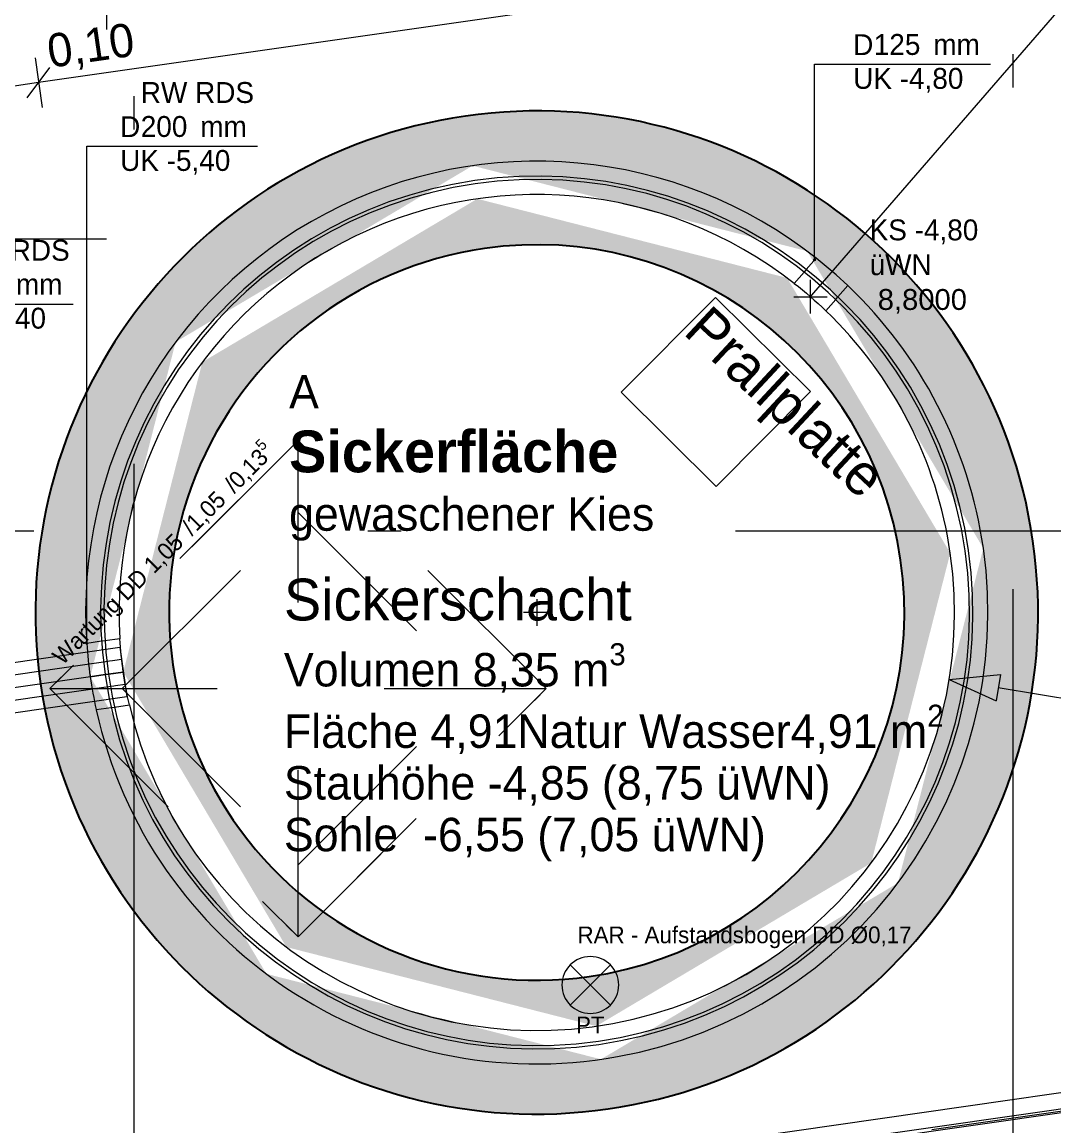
# Model space of a CAD drawing. Header units: metres. Extents: x -14 to 456, y -38 to 65.
# Drawn here: x 8.665 to 11.753, y -31.78 to -28.478 of the extents above; entities that cross this region are included whole.
import ezdxf

# ---------------------------------------------------------------- set-up
doc = ezdxf.new("R2010")
doc.units = ezdxf.units.M
doc.header["$MEASUREMENT"] = 0
for name, pattern in [('Achse', [0.004, 0.002, -0.001, 0, -0.001]), ('Kanal', [0.005, 0.003, -0.001, 0, -0.001]), ('Schnittlinie', [0.006, 0.003, -0.0015, 0, -0.0015]), ('Strichliert_1_-1', [2, 1, -1]), ('Strichlinie eng', [0.002, 0.0015, -0.0005]), ('Strichlinie weit', [0.004, 0.003, -0.001]), ('Untersicht', [0.001, 0.0005, -0.0005]), ('Wipeout_Contour', [1, 0, -1])]:
    doc.linetypes.add(name, pattern=pattern)
for name, color, linetype in [('-2._Grundriss Schickerschacht PP_3_000 Achsraster', 7, 'Continuous'), ('-2._Grundriss Schickerschacht PP_3_120 Wand Innen tragend', 7, 'Continuous'), ('-2._Grundriss Schickerschacht PP_3_220 Bodenaufbau', 7, 'Continuous'), ('-2._Grundriss Schickerschacht PP_3_260 Fundament', 7, 'Continuous'), ('-2._Grundriss Schickerschacht PP_3_270 Deckendurchbruchsymbol', 7, 'Continuous'), ('-2._Grundriss Schickerschacht PP_3_611 Entwässerung', 7, 'Continuous'), ('-2._Grundriss Schickerschacht PP_3_810 Raum', 7, 'Continuous'), ('-2._Grundriss Schickerschacht PP_3_851 Marker Schnitt', 7, 'Continuous'), ('-2._Grundriss Schickerschacht PP_3_915 Allgemein Beschriftung.x', 7, 'Continuous'), ('-2._Grundriss Schickerschacht PP_3_950 Polierplan Bemaßung', 7, 'Continuous'), ('-2._Grundriss Schickerschacht PP_3_Kataster Grundstücke_Grundstück', 7, 'Continuous'), ('-2._Grundriss Schickerschacht PP_3_Kataster Grundstücke_Grundstück_Eigentümer', 7, 'Continuous')]:
    doc.layers.add(name, color=color, linetype=linetype)
doc.styles.add('ERSTELLTER_STIL_1', font='arial.ttf')
doc.styles.add('ERSTELLTER_STIL_6', font='')
doc.styles.add('ERSTELLTER_STIL_7', font='')
doc.styles.get('ERSTELLTER_STIL_6').set_extended_font_data('Eurostile')
doc.styles.get('ERSTELLTER_STIL_7').set_extended_font_data('Eurostile', bold=True)
doc.linetypes.add('GAS', pattern='A,0,[1,415_260415_PP_VA_1_1 -2 FDM1.Shx,S=0.186508,R=0,X=0,Y=0],-26.5,0', length=26.5)
doc.linetypes.add('Grenze Bundesland', pattern='A,0,[2,415_260415_PP_VA_1_1 -2 FDM1.Shx,S=1.5873e-05,R=0,X=0,Y=0],-0.003,0', length=0.003)

msp = doc.modelspace()

# ---------------------------------------------------------------- hatches: boundary and pattern name
at = {"layer": '-2._Grundriss Schickerschacht PP_3_260 Fundament', "linetype": 'Continuous', "lineweight": 0, "true_color": 0x0f1f00}
h = msp.add_hatch(color=88, dxfattribs=at)
h.paths.add_polyline_path([(9.992, -28.7594, 1), (10.4189, -31.7289, 1)])
h.paths.add_polyline_path([(10.362, -31.333, -1), (10.0489, -29.1554, -1)], flags=0)

# ---------------------------------------------------------------- linework, layer by layer
at = {"layer": '-2._Grundriss Schickerschacht PP_3_220 Bodenaufbau', "color": 5, "linetype": 'Strichliert_1_-1', "lineweight": 13, "ltscale": 1000, "flags": 128}
msp.add_lwpolyline([(10.0276, -29.0069, 1), (10.3834, -31.4814, 1)], format="xyb", close=True, dxfattribs=at)
at = {"layer": '-2._Grundriss Schickerschacht PP_3_220 Bodenaufbau', "color": 8, "linetype": 'Continuous', "lineweight": 0, "ltscale": 1000, "flags": 128}
msp.add_lwpolyline([(10.4585, -29.5856), (10.7423, -29.8675), (11.0242, -29.5836), (10.7403, -29.3018)], close=True, dxfattribs=at)
at = {"layer": '-2._Grundriss Schickerschacht PP_3_260 Fundament', "color": 7, "linetype": 'GAS', "lineweight": 25, "ltscale": 1000, "flags": 128}
for points in [[(9.992, -28.7594, 1), (10.4189, -31.7289, 1)], [(10.362, -31.333, 1), (10.0489, -29.1554, 1)]]:
    msp.add_lwpolyline(points, format="xyb", close=True, dxfattribs=at)
at = {"layer": '-2._Grundriss Schickerschacht PP_3_260 Fundament', "color": 8, "linetype": 'Untersicht', "lineweight": 13, "ltscale": 1000, "flags": 128}
msp.add_lwpolyline([(11.8826, -31.7204), (6.0427, -32.56)], dxfattribs=at)
at = {"layer": '-2._Grundriss Schickerschacht PP_3_851 Marker Schnitt', "color": 7, "linetype": 'Schnittlinie', "lineweight": 13, "ltscale": 1000}
msp.add_line((11.63, -5.7741), (11.63, -35.645), dxfattribs=at)
at = {"layer": '-2._Grundriss Schickerschacht PP_3_Kataster Grundstücke_Grundstück', "color": 7, "linetype": 'Continuous', "lineweight": 13, "ltscale": 1000}
for p, q in [((11.1893, -28.3035), (8.7148, -28.6592)), ((8.7041, -28.585), (8.7254, -28.7335)), ((8.6809, -28.7045), (8.7487, -28.6139)), ((11.0367, -28.6044), (11.1522, -28.6044)), ((11.1522, -28.6044), (11.5635, -28.6044)), ((8.7148, -28.6592), (8.6158, -28.6735)), ((8.8587, -28.8498), (8.9587, -28.8498)), ((8.9587, -28.8498), (9.37, -28.8498)), ((8.4071, -29.3215), (8.8184, -29.3215)), ((11.593, -30.4293), (11.5802, -30.5083)), ((11.5866, -30.4688), (11.8787, -30.5163))]:
    msp.add_line(p, q, dxfattribs=at)

# ---------------------------------------------------------------- texts
at = {"layer": '-2._Grundriss Schickerschacht PP_3_950 Polierplan Bemaßung', "color": 7, "linetype": 'Continuous', "lineweight": 13, "insert": (8.7515, -28.6337), "char_height": 0.1, "width": 0.306373, "attachment_point": 7, "rotation": 8.1813, "style": 'ERSTELLTER_STIL_6'}
msp.add_mtext('\\A1;{\\pql;\\fEurostile|b0|i0|c0|p0;\\W1.000000;0,10}', dxfattribs=at)
at = {"layer": '-2._Grundriss Schickerschacht PP_3_Kataster Grundstücke_Grundstück', "color": 7, "linetype": 'Continuous', "lineweight": 13, "char_height": 0.0625, "attachment_point": 1, "style": 'ERSTELLTER_STIL_6'}
for s, insert in [('\\A1;{\\pql;\\pt0,1;\\fEurostile|b0|i0|c0|p0;\\W1.000000;D}', (11.1522, -28.5146)), ('\\A1;{\\pql;\\pt0,1;\\fEurostile|b0|i0|c0|p0;\\W1.000000;125\\fEurostile|b0|i0|c0|p0;\\W1.000000;\\A1{\\H.66x;\\S^  ;}\\fEurostile|b0|i0|c0|p0;\\W1.000000; mm\\fEurostile|b0|i0|c0|p0;\\W1.000000;\\A1{\\H.66x;\\S^  ;}\\fEurostile|b0|i0|c0|p0;\\W1.000000;\\fEurostile|b0|i0|c0|p0;\\W1.000000;\\fEurostile|b0|i0|c0|p0;\\W1.000000;\\fEurostile|b0|i0|c0|p0;\\W1.000000;\\fEurostile|b0|i0|c0|p0;\\W1.000000;\\fEurostile|b0|i0|c0|p0;\\W1.000000;\\fEurostile|b0|i0|c0|p0;\\W1.000000;\\A1{\\H.66x;\\S^  ;}\\fEurostile|b0|i0|c0|p0;\\W1.000000;\\fEurostile|b0|i0|c0|p0;\\W1.000000;\\A1{\\H.66x;\\S^  ;}\\fEurostile|b0|i0|c0|p0;\\W1.000000;\\fEurostile|b0|i0|c0|p0;\\W1.000000;\\fEurostile|b0|i0|c0|p0;\\W1.000000;\\fEurostile|b0|i0|c0|p0;\\W1.000000;\\fEurostile|b0|i0|c0|p0;\\W1.000000;\\fEurostile|b0|i0|c0|p0;\\W1.000000;\\fEurostile|b0|i0|c0|p0;\\W1.000000;\\A1{\\H.66x;\\S^  ;}\\fEurostile|b0|i0|c0|p0;\\W1.000000;\\fEurostile|b0|i0|c0|p0;\\W1.000000;\\A1{\\H.66x;\\S^  ;}\\fEurostile|b0|i0|c0|p0;\\W1.000000;\\fEurostile|b0|i0|c0|p0;\\W1.000000;\\fEurostile|b0|i0|c0|p0;\\W1.000000;\\fEurostile|b0|i0|c0|p0;\\W1.000000;\\fEurostile|b0|i0|c0|p0;\\W1.000000;\\fEurostile|b0|i0|c0|p0;\\W1.000000;\\fEurostile|b0|i0|c0|p0;\\W1.000000;\\A1{\\H.66x;\\S^  ;}\\fEurostile|b0|i0|c0|p0;\\W1.000000;\\fEurostile|b0|i0|c0|p0;\\W1.000000;\\A1{\\H.66x;\\S^  ;}\\fEurostile|b0|i0|c0|p0;\\W1.000000;\\fEurostile|b0|i0|c0|p0;\\W1.000000;\\fEurostile|b0|i0|c0|p0;\\W1.000000;\\fEurostile|b0|i0|c0|p0;\\W1.000000;\\fEurostile|b0|i0|c0|p0;\\W1.000000;\\fEurostile|b0|i0|c0|p0;\\W1.000000;\\fEurostile|b0|i0|c0|p0;\\W1.000000;\\A1{\\H.66x;\\S^  ;}\\fEurostile|b0|i0|c0|p0;\\W1.000000;\\fEurostile|b0|i0|c0|p0;\\W1.000000;\\A1{\\H.66x;\\S^  ;}\\fEurostile|b0|i0|c0|p0;\\W1.000000;\\fEurostile|b0|i0|c0|p0;\\W1.000000;\\fEurostile|b0|i0|c0|p0;\\W1.000000;\\fEurostile|b0|i0|c0|p0;\\W1.000000;\\fEurostile|b0|i0|c0|p0;\\W1.000000;\\fEurostile|b0|i0|c0|p0;\\W1.000000;\\fEurostile|b0|i0|c0|p0;\\W1.000000;\\A1{\\H.66x;\\S^  ;}\\fEurostile|b0|i0|c0|p0;\\W1.000000;}', (11.214, -28.514)), ('\\A1;{\\pql;\\fEurostile|b0|i0|c0|p0;\\W1.000000;UK \\fEurostile|b0|i0|c0|p0;\\W1.000000;-4,80}', (11.1522, -28.6155)), ('\\A1;{\\pql;\\pt0,1;\\fEurostile|b0|i0|c0|p0;\\W1.000000;}', (8.9587, -28.6467)), ('\\A1;{\\pql;\\pt0,1;\\fEurostile|b0|i0|c0|p0;\\W1.000000;RW RDS\\fEurostile|b0|i0|c0|p0;\\W1.000000;\\A1{\\H.66x;\\S^  ;}\\fEurostile|b0|i0|c0|p0;\\W1.000000;\\fEurostile|b0|i0|c0|p0;\\W1.000000;\\A1{\\H.66x;\\S^  ;}\\fEurostile|b0|i0|c0|p0;\\W1.000000;\\fEurostile|b0|i0|c0|p0;\\W1.000000;\\fEurostile|b0|i0|c0|p0;\\W1.000000;\\fEurostile|b0|i0|c0|p0;\\W1.000000;\\fEurostile|b0|i0|c0|p0;\\W1.000000;\\fEurostile|b0|i0|c0|p0;\\W1.000000;\\fEurostile|b0|i0|c0|p0;\\W1.000000;\\A1{\\H.66x;\\S^  ;}\\fEurostile|b0|i0|c0|p0;\\W1.000000;\\fEurostile|b0|i0|c0|p0;\\W1.000000;\\A1{\\H.66x;\\S^  ;}\\fEurostile|b0|i0|c0|p0;\\W1.000000;\\fEurostile|b0|i0|c0|p0;\\W1.000000;\\fEurostile|b0|i0|c0|p0;\\W1.000000;\\fEurostile|b0|i0|c0|p0;\\W1.000000;\\fEurostile|b0|i0|c0|p0;\\W1.000000;\\fEurostile|b0|i0|c0|p0;\\W1.000000;\\fEurostile|b0|i0|c0|p0;\\W1.000000;\\A1{\\H.66x;\\S^  ;}\\fEurostile|b0|i0|c0|p0;\\W1.000000;\\fEurostile|b0|i0|c0|p0;\\W1.000000;\\A1{\\H.66x;\\S^  ;}\\fEurostile|b0|i0|c0|p0;\\W1.000000;\\fEurostile|b0|i0|c0|p0;\\W1.000000;\\fEurostile|b0|i0|c0|p0;\\W1.000000;\\fEurostile|b0|i0|c0|p0;\\W1.000000;\\fEurostile|b0|i0|c0|p0;\\W1.000000;\\fEurostile|b0|i0|c0|p0;\\W1.000000;\\fEurostile|b0|i0|c0|p0;\\W1.000000;\\A1{\\H.66x;\\S^  ;}\\fEurostile|b0|i0|c0|p0;\\W1.000000;\\fEurostile|b0|i0|c0|p0;\\W1.000000;\\A1{\\H.66x;\\S^  ;}\\fEurostile|b0|i0|c0|p0;\\W1.000000;\\fEurostile|b0|i0|c0|p0;\\W1.000000;\\fEurostile|b0|i0|c0|p0;\\W1.000000;\\fEurostile|b0|i0|c0|p0;\\W1.000000;\\fEurostile|b0|i0|c0|p0;\\W1.000000;\\fEurostile|b0|i0|c0|p0;\\W1.000000;\\fEurostile|b0|i0|c0|p0;\\W1.000000;\\A1{\\H.66x;\\S^  ;}\\fEurostile|b0|i0|c0|p0;\\W1.000000;\\fEurostile|b0|i0|c0|p0;\\W1.000000;\\A1{\\H.66x;\\S^  ;}\\fEurostile|b0|i0|c0|p0;\\W1.000000;\\fEurostile|b0|i0|c0|p0;\\W1.000000;\\fEurostile|b0|i0|c0|p0;\\W1.000000;\\fEurostile|b0|i0|c0|p0;\\W1.000000;\\fEurostile|b0|i0|c0|p0;\\W1.000000;\\fEurostile|b0|i0|c0|p0;\\W1.000000;\\fEurostile|b0|i0|c0|p0;\\W1.000000;\\A1{\\H.66x;\\S^  ;}\\fEurostile|b0|i0|c0|p0;\\W1.000000;}', (9.0205, -28.6577)), ('\\A1;{\\pql;\\pt0,1;\\fEurostile|b0|i0|c0|p0;\\W1.000000;D}', (8.9587, -28.7599)), ('\\A1;{\\pql;\\pt0,1;\\fEurostile|b0|i0|c0|p0;\\W1.000000;200\\fEurostile|b0|i0|c0|p0;\\W1.000000;\\A1{\\H.66x;\\S^  ;}\\fEurostile|b0|i0|c0|p0;\\W1.000000; mm\\fEurostile|b0|i0|c0|p0;\\W1.000000;\\A1{\\H.66x;\\S^  ;}\\fEurostile|b0|i0|c0|p0;\\W1.000000;\\fEurostile|b0|i0|c0|p0;\\W1.000000;\\fEurostile|b0|i0|c0|p0;\\W1.000000;\\fEurostile|b0|i0|c0|p0;\\W1.000000;\\fEurostile|b0|i0|c0|p0;\\W1.000000;\\fEurostile|b0|i0|c0|p0;\\W1.000000;\\fEurostile|b0|i0|c0|p0;\\W1.000000;\\A1{\\H.66x;\\S^  ;}\\fEurostile|b0|i0|c0|p0;\\W1.000000;\\fEurostile|b0|i0|c0|p0;\\W1.000000;\\A1{\\H.66x;\\S^  ;}\\fEurostile|b0|i0|c0|p0;\\W1.000000;\\fEurostile|b0|i0|c0|p0;\\W1.000000;\\fEurostile|b0|i0|c0|p0;\\W1.000000;\\fEurostile|b0|i0|c0|p0;\\W1.000000;\\fEurostile|b0|i0|c0|p0;\\W1.000000;\\fEurostile|b0|i0|c0|p0;\\W1.000000;\\fEurostile|b0|i0|c0|p0;\\W1.000000;\\A1{\\H.66x;\\S^  ;}\\fEurostile|b0|i0|c0|p0;\\W1.000000;\\fEurostile|b0|i0|c0|p0;\\W1.000000;\\A1{\\H.66x;\\S^  ;}\\fEurostile|b0|i0|c0|p0;\\W1.000000;\\fEurostile|b0|i0|c0|p0;\\W1.000000;\\fEurostile|b0|i0|c0|p0;\\W1.000000;\\fEurostile|b0|i0|c0|p0;\\W1.000000;\\fEurostile|b0|i0|c0|p0;\\W1.000000;\\fEurostile|b0|i0|c0|p0;\\W1.000000;\\fEurostile|b0|i0|c0|p0;\\W1.000000;\\A1{\\H.66x;\\S^  ;}\\fEurostile|b0|i0|c0|p0;\\W1.000000;\\fEurostile|b0|i0|c0|p0;\\W1.000000;\\A1{\\H.66x;\\S^  ;}\\fEurostile|b0|i0|c0|p0;\\W1.000000;\\fEurostile|b0|i0|c0|p0;\\W1.000000;\\fEurostile|b0|i0|c0|p0;\\W1.000000;\\fEurostile|b0|i0|c0|p0;\\W1.000000;\\fEurostile|b0|i0|c0|p0;\\W1.000000;\\fEurostile|b0|i0|c0|p0;\\W1.000000;\\fEurostile|b0|i0|c0|p0;\\W1.000000;\\A1{\\H.66x;\\S^  ;}\\fEurostile|b0|i0|c0|p0;\\W1.000000;\\fEurostile|b0|i0|c0|p0;\\W1.000000;\\A1{\\H.66x;\\S^  ;}\\fEurostile|b0|i0|c0|p0;\\W1.000000;\\fEurostile|b0|i0|c0|p0;\\W1.000000;\\fEurostile|b0|i0|c0|p0;\\W1.000000;\\fEurostile|b0|i0|c0|p0;\\W1.000000;\\fEurostile|b0|i0|c0|p0;\\W1.000000;\\fEurostile|b0|i0|c0|p0;\\W1.000000;\\fEurostile|b0|i0|c0|p0;\\W1.000000;\\A1{\\H.66x;\\S^  ;}\\fEurostile|b0|i0|c0|p0;\\W1.000000;}', (9.0205, -28.7593)), ('\\A1;{\\pql;\\pt0,1;\\fEurostile|b0|i0|c0|p0;\\W1.000000;RW RDS\\fEurostile|b0|i0|c0|p0;\\W1.000000;\\A1{\\H.66x;\\S^  ;}\\fEurostile|b0|i0|c0|p0;\\W1.000000;\\fEurostile|b0|i0|c0|p0;\\W1.000000;\\A1{\\H.66x;\\S^  ;}\\fEurostile|b0|i0|c0|p0;\\W1.000000;\\fEurostile|b0|i0|c0|p0;\\W1.000000;\\fEurostile|b0|i0|c0|p0;\\W1.000000;\\fEurostile|b0|i0|c0|p0;\\W1.000000;\\fEurostile|b0|i0|c0|p0;\\W1.000000;\\fEurostile|b0|i0|c0|p0;\\W1.000000;\\fEurostile|b0|i0|c0|p0;\\W1.000000;\\A1{\\H.66x;\\S^  ;}\\fEurostile|b0|i0|c0|p0;\\W1.000000;\\fEurostile|b0|i0|c0|p0;\\W1.000000;\\A1{\\H.66x;\\S^  ;}\\fEurostile|b0|i0|c0|p0;\\W1.000000;\\fEurostile|b0|i0|c0|p0;\\W1.000000;\\fEurostile|b0|i0|c0|p0;\\W1.000000;\\fEurostile|b0|i0|c0|p0;\\W1.000000;\\fEurostile|b0|i0|c0|p0;\\W1.000000;\\fEurostile|b0|i0|c0|p0;\\W1.000000;\\fEurostile|b0|i0|c0|p0;\\W1.000000;\\A1{\\H.66x;\\S^  ;}\\fEurostile|b0|i0|c0|p0;\\W1.000000;\\fEurostile|b0|i0|c0|p0;\\W1.000000;\\A1{\\H.66x;\\S^  ;}\\fEurostile|b0|i0|c0|p0;\\W1.000000;\\fEurostile|b0|i0|c0|p0;\\W1.000000;\\fEurostile|b0|i0|c0|p0;\\W1.000000;\\fEurostile|b0|i0|c0|p0;\\W1.000000;\\fEurostile|b0|i0|c0|p0;\\W1.000000;\\fEurostile|b0|i0|c0|p0;\\W1.000000;\\fEurostile|b0|i0|c0|p0;\\W1.000000;\\A1{\\H.66x;\\S^  ;}\\fEurostile|b0|i0|c0|p0;\\W1.000000;\\fEurostile|b0|i0|c0|p0;\\W1.000000;\\A1{\\H.66x;\\S^  ;}\\fEurostile|b0|i0|c0|p0;\\W1.000000;\\fEurostile|b0|i0|c0|p0;\\W1.000000;\\fEurostile|b0|i0|c0|p0;\\W1.000000;\\fEurostile|b0|i0|c0|p0;\\W1.000000;\\fEurostile|b0|i0|c0|p0;\\W1.000000;\\fEurostile|b0|i0|c0|p0;\\W1.000000;\\fEurostile|b0|i0|c0|p0;\\W1.000000;\\A1{\\H.66x;\\S^  ;}\\fEurostile|b0|i0|c0|p0;\\W1.000000;\\fEurostile|b0|i0|c0|p0;\\W1.000000;\\A1{\\H.66x;\\S^  ;}\\fEurostile|b0|i0|c0|p0;\\W1.000000;\\fEurostile|b0|i0|c0|p0;\\W1.000000;\\fEurostile|b0|i0|c0|p0;\\W1.000000;\\fEurostile|b0|i0|c0|p0;\\W1.000000;\\fEurostile|b0|i0|c0|p0;\\W1.000000;\\fEurostile|b0|i0|c0|p0;\\W1.000000;\\fEurostile|b0|i0|c0|p0;\\W1.000000;\\A1{\\H.66x;\\S^  ;}\\fEurostile|b0|i0|c0|p0;\\W1.000000;}', (8.4689, -29.1295)), ('\\A1;{\\pql;\\pt0,1;\\fEurostile|b0|i0|c0|p0;\\W1.000000;200\\fEurostile|b0|i0|c0|p0;\\W1.000000;\\A1{\\H.66x;\\S^  ;}\\fEurostile|b0|i0|c0|p0;\\W1.000000; mm\\fEurostile|b0|i0|c0|p0;\\W1.000000;\\A1{\\H.66x;\\S^  ;}\\fEurostile|b0|i0|c0|p0;\\W1.000000;\\fEurostile|b0|i0|c0|p0;\\W1.000000;\\fEurostile|b0|i0|c0|p0;\\W1.000000;\\fEurostile|b0|i0|c0|p0;\\W1.000000;\\fEurostile|b0|i0|c0|p0;\\W1.000000;\\fEurostile|b0|i0|c0|p0;\\W1.000000;\\fEurostile|b0|i0|c0|p0;\\W1.000000;\\A1{\\H.66x;\\S^  ;}\\fEurostile|b0|i0|c0|p0;\\W1.000000;\\fEurostile|b0|i0|c0|p0;\\W1.000000;\\A1{\\H.66x;\\S^  ;}\\fEurostile|b0|i0|c0|p0;\\W1.000000;\\fEurostile|b0|i0|c0|p0;\\W1.000000;\\fEurostile|b0|i0|c0|p0;\\W1.000000;\\fEurostile|b0|i0|c0|p0;\\W1.000000;\\fEurostile|b0|i0|c0|p0;\\W1.000000;\\fEurostile|b0|i0|c0|p0;\\W1.000000;\\fEurostile|b0|i0|c0|p0;\\W1.000000;\\A1{\\H.66x;\\S^  ;}\\fEurostile|b0|i0|c0|p0;\\W1.000000;\\fEurostile|b0|i0|c0|p0;\\W1.000000;\\A1{\\H.66x;\\S^  ;}\\fEurostile|b0|i0|c0|p0;\\W1.000000;\\fEurostile|b0|i0|c0|p0;\\W1.000000;\\fEurostile|b0|i0|c0|p0;\\W1.000000;\\fEurostile|b0|i0|c0|p0;\\W1.000000;\\fEurostile|b0|i0|c0|p0;\\W1.000000;\\fEurostile|b0|i0|c0|p0;\\W1.000000;\\fEurostile|b0|i0|c0|p0;\\W1.000000;\\A1{\\H.66x;\\S^  ;}\\fEurostile|b0|i0|c0|p0;\\W1.000000;\\fEurostile|b0|i0|c0|p0;\\W1.000000;\\A1{\\H.66x;\\S^  ;}\\fEurostile|b0|i0|c0|p0;\\W1.000000;\\fEurostile|b0|i0|c0|p0;\\W1.000000;\\fEurostile|b0|i0|c0|p0;\\W1.000000;\\fEurostile|b0|i0|c0|p0;\\W1.000000;\\fEurostile|b0|i0|c0|p0;\\W1.000000;\\fEurostile|b0|i0|c0|p0;\\W1.000000;\\fEurostile|b0|i0|c0|p0;\\W1.000000;\\A1{\\H.66x;\\S^  ;}\\fEurostile|b0|i0|c0|p0;\\W1.000000;\\fEurostile|b0|i0|c0|p0;\\W1.000000;\\A1{\\H.66x;\\S^  ;}\\fEurostile|b0|i0|c0|p0;\\W1.000000;\\fEurostile|b0|i0|c0|p0;\\W1.000000;\\fEurostile|b0|i0|c0|p0;\\W1.000000;\\fEurostile|b0|i0|c0|p0;\\W1.000000;\\fEurostile|b0|i0|c0|p0;\\W1.000000;\\fEurostile|b0|i0|c0|p0;\\W1.000000;\\fEurostile|b0|i0|c0|p0;\\W1.000000;\\A1{\\H.66x;\\S^  ;}\\fEurostile|b0|i0|c0|p0;\\W1.000000;}', (8.4689, -29.231)), ('\\A1;{\\pql;\\fEurostile|b0|i0|c0|p0;\\W1.000000;UK \\fEurostile|b0|i0|c0|p0;\\W1.000000;-5,40}', (8.4071, -29.3326))]:
    msp.add_mtext(s, dxfattribs=dict(at, insert=insert))

# ---------------------------------------------------------------- next in the draw order: wipeouts: each hides what was drawn before it
at = {"color": 254, "linetype": 'Wipeout_Contour', "lineweight": 0, "ltscale": 452.189641}
msp.add_wipeout([(8.8692, -30.4363), (8.8692, -30.4363), (9.3964, -31.3249), (10.3976, -31.5804), (11.2862, -31.0532), (11.5417, -30.0521), (11.5417, -30.0521), (11.4972, -30.0585), (11.4972, -30.0585), (11.2502, -31.0262), (10.3912, -31.5359), (9.4234, -31.2889), (8.9138, -30.4299), (8.9138, -30.4299)], dxfattribs=at).dxf.layer = '-2._Grundriss Schickerschacht PP_3_120 Wand Innen tragend'

# ---------------------------------------------------------------- next in the draw order: linework, layer by layer
at = {"layer": '-2._Grundriss Schickerschacht PP_3_260 Fundament', "color": 7, "linetype": 'Continuous', "lineweight": 18, "ltscale": 1000, "flags": 128}
for points in [[(4.8658, -32.7292), (12.9027, -31.5778)], [(12.8927, -31.5693), (4.8729, -32.7182)], [(5.3217, -32.6077), (12.3899, -31.5915)]]:
    msp.add_lwpolyline(points, dxfattribs=at)

# ---------------------------------------------------------------- next in the draw order: wipeouts: each hides what was drawn before it
at = {"color": 254, "linetype": 'Wipeout_Contour', "lineweight": 0, "ltscale": 452.098735}
msp.add_wipeout([(8.9138, -30.4299), (8.9138, -30.4299), (9.4234, -31.2889), (10.3912, -31.5359), (11.2502, -31.0262), (11.4972, -30.0585), (11.4972, -30.0585), (11.4873, -30.0599), (11.4873, -30.0599), (11.2422, -31.0202), (10.3898, -31.526), (9.4294, -31.2809), (8.9237, -30.4285), (8.9237, -30.4285)], dxfattribs=at).dxf.layer = '-2._Grundriss Schickerschacht PP_3_120 Wand Innen tragend'

# ---------------------------------------------------------------- next in the draw order: wipeouts: each hides what was drawn before it
at = {"color": 254, "linetype": 'Wipeout_Contour', "lineweight": 0, "ltscale": 451.910196}
msp.add_wipeout([(8.9237, -30.4285), (8.9237, -30.4285), (9.4294, -31.2809), (10.3898, -31.526), (11.2422, -31.0202), (11.4873, -30.0599), (11.4873, -30.0599), (11.4428, -30.0663), (11.4428, -30.0663), (11.2062, -30.9933), (10.3834, -31.4814), (9.4564, -31.2448), (8.9682, -30.4221), (8.9682, -30.4221)], dxfattribs=at).dxf.layer = '-2._Grundriss Schickerschacht PP_3_120 Wand Innen tragend'

# ---------------------------------------------------------------- next in the draw order: linework, layer by layer
at = {"layer": '-2._Grundriss Schickerschacht PP_3_120 Wand Innen tragend', "color": 171, "linetype": 'Grenze Bundesland', "lineweight": 13, "ltscale": 1000, "true_color": 0x6c6cff}
msp.add_line((8.9735, -30.4592), (8.2807, -30.5588), dxfattribs=at)
at = {"layer": '-2._Grundriss Schickerschacht PP_3_120 Wand Innen tragend', "color": 16, "linetype": 'Untersicht', "lineweight": 13, "ltscale": 1000, "true_color": 0x7e0000, "flags": 128}
msp.add_lwpolyline([(8.8871, -30.5347), (8.9318, -30.5283), (8.9417, -30.5269), (8.9864, -30.5205)], dxfattribs=at)
at = {"layer": '-2._Grundriss Schickerschacht PP_3_120 Wand Innen tragend', "color": 7, "linetype": 'Continuous', "lineweight": 18, "ltscale": 1000}
for radius, start in [(1.35, 192.4293), (1.305, 188.1813), (1.295, 188.1813), (1.25, 192.7699)]:
    msp.add_arc((10.2055, -30.2442), radius, start, 8.1813, dxfattribs=at)
at = {"layer": '-2._Grundriss Schickerschacht PP_3_260 Fundament', "color": 8, "linetype": 'Untersicht', "lineweight": 13, "ltscale": 1000, "flags": 128}
for points in [[(8.7486, -30.4719), (9.4911, -31.2143)], [(8.965, -30.4719), (9.4917, -30.9986)], [(9.4911, -31.2143), (10.2335, -30.4719)], [(9.4917, -30.9986), (10.0187, -30.4719)]]:
    msp.add_lwpolyline(points, dxfattribs=at)
at = {"layer": '-2._Grundriss Schickerschacht PP_3_270 Deckendurchbruchsymbol', "color": 7, "linetype": 'Untersicht', "lineweight": 13, "ltscale": 1000}
msp.add_line((8.7486, -30.4719), (10.2335, -30.4719), dxfattribs=at)
at = {"layer": '-2._Grundriss Schickerschacht PP_3_270 Deckendurchbruchsymbol', "color": 7, "linetype": 'Strichlinie eng', "lineweight": 13, "ltscale": 1000}
for p, q in [((10.3055, -31.4183), (10.4258, -31.2981)), ((10.4258, -31.4183), (10.3055, -31.2981))]:
    msp.add_line(p, q, dxfattribs=at)
at = {"layer": '-2._Grundriss Schickerschacht PP_3_270 Deckendurchbruchsymbol', "color": 7, "linetype": 'Strichlinie eng', "lineweight": 13, "ltscale": 1000, "flags": 128}
msp.add_lwpolyline([(10.4506, -31.3582, 1), (10.2806, -31.3582, 1)], format="xyb", close=True, dxfattribs=at)

# ---------------------------------------------------------------- next in the draw order: texts
at = {"layer": '-2._Grundriss Schickerschacht PP_3_270 Deckendurchbruchsymbol', "color": 1, "linetype": 'Continuous', "lineweight": 0, "char_height": 0.05, "style": 'ERSTELLTER_STIL_6'}
for s, insert, attachment_point in [('\\A1;{\\pqc;\\pt0;\\fEurostile|b0|i0|c0|p0;\\W1.000000;RAR - Aufstandsbogen DD Ø0,17\\fEurostile|b0|i0|c0|p0;\\W1.000000;\\A1{\\H.66x;\\S^  ;}\\fEurostile|b0|i0|c0|p0;\\W1.000000;\\fEurostile|b0|i0|c0|p0;\\W1.000000;\\A1{\\H.66x;\\S^  ;}\\fEurostile|b0|i0|c0|p0;\\W1.000000;\\fEurostile|b0|i0|c0|p0;\\W1.000000;\\A1{\\H.66x;\\S^  ;}}', (10.8456, -31.2484), 8), ('\\A1;{\\pqc;\\pt0;\\fEurostile|b0|i0|c0|p0;\\W1.000000;PT}', (10.3656, -31.4526), 2)]:
    msp.add_mtext(s, dxfattribs=dict(at, insert=insert, attachment_point=attachment_point))

# ---------------------------------------------------------------- next in the draw order: wipeouts: each hides what was drawn before it
at = {"color": 254, "linetype": 'Wipeout_Contour', "lineweight": 0, "ltscale": 441.867652}
msp.add_wipeout([(11.5417, -30.0521), (11.5417, -30.0521), (11.0145, -29.1634), (10.0134, -28.9079), (9.1248, -29.4351), (8.8692, -30.4363), (8.8692, -30.4363), (8.9138, -30.4299), (8.9138, -30.4299), (9.1608, -29.4621), (10.0198, -28.9524), (10.9876, -29.1995), (11.4972, -30.0585), (11.4972, -30.0585)], dxfattribs=at).dxf.layer = '-2._Grundriss Schickerschacht PP_3_120 Wand Innen tragend'

# ---------------------------------------------------------------- next in the draw order: hatches: boundary and pattern name
at = {"layer": '-2._Grundriss Schickerschacht PP_3_Kataster Grundstücke_Grundstück', "linetype": 'Continuous', "lineweight": 0, "true_color": 0x000000}
msp.add_hatch(color=18, dxfattribs=at).paths.add_polyline_path([(8.8562, -30.3368), (8.8564, -30.3377), (8.8569, -30.3385), (8.8577, -30.3391), (8.8587, -30.3393), (8.8596, -30.3391), (8.8604, -30.3385), (8.861, -30.3377), (8.8612, -30.3368), (8.861, -30.3358), (8.8604, -30.335), (8.8596, -30.3345), (8.8587, -30.3343), (8.8577, -30.3345), (8.8569, -30.335), (8.8564, -30.3358)])

# ---------------------------------------------------------------- next in the draw order: linework, layer by layer
at = {"layer": '-2._Grundriss Schickerschacht PP_3_120 Wand Innen tragend', "color": 7, "linetype": 'Continuous', "lineweight": 18, "ltscale": 1000, "flags": 128}
for points in [[(8.8587, -30.3368, 0.018538), (8.8692, -30.4363)], [(8.8692, -30.4363, 0.018538), (8.8871, -30.5347)]]:
    msp.add_lwpolyline(points, format="xyb", dxfattribs=at)
at = {"layer": '-2._Grundriss Schickerschacht PP_3_Kataster Grundstücke_Grundstück', "color": 7, "linetype": 'Continuous', "lineweight": 13, "ltscale": 1000}
msp.add_line((8.8587, -30.3343), (8.8587, -28.8498), dxfattribs=at)
msp.add_circle((8.8587, -30.3368), 0.0025, dxfattribs=at)

# ---------------------------------------------------------------- next in the draw order: texts
at = {"layer": '-2._Grundriss Schickerschacht PP_3_Kataster Grundstücke_Grundstück', "color": 7, "linetype": 'Continuous', "lineweight": 13, "insert": (8.9587, -28.8609), "char_height": 0.0625, "attachment_point": 1, "style": 'ERSTELLTER_STIL_6'}
msp.add_mtext('\\A1;{\\pql;\\fEurostile|b0|i0|c0|p0;\\W1.000000;UK \\fEurostile|b0|i0|c0|p0;\\W1.000000;-5,40}', dxfattribs=at)

# ---------------------------------------------------------------- next in the draw order: wipeouts: each hides what was drawn before it
at = {"color": 254, "linetype": 'Wipeout_Contour', "lineweight": 0, "ltscale": 441.937913}
msp.add_wipeout([(11.4972, -30.0585), (11.4972, -30.0585), (10.9876, -29.1995), (10.0198, -28.9524), (9.1608, -29.4621), (8.9138, -30.4299), (8.9138, -30.4299), (8.9237, -30.4285), (8.9237, -30.4285), (9.1688, -29.4681), (10.0212, -28.9623), (10.9816, -29.2075), (11.4873, -30.0599), (11.4873, -30.0599)], dxfattribs=at).dxf.layer = '-2._Grundriss Schickerschacht PP_3_120 Wand Innen tragend'

# ---------------------------------------------------------------- next in the draw order: wipeouts: each hides what was drawn before it
at = {"color": 254, "linetype": 'Wipeout_Contour', "lineweight": 0, "ltscale": 442.115796}
msp.add_wipeout([(11.4873, -30.0599), (11.4873, -30.0599), (10.9816, -29.2075), (10.0212, -28.9623), (9.1688, -29.4681), (8.9237, -30.4285), (8.9237, -30.4285), (8.9682, -30.4221), (8.9682, -30.4221), (9.2048, -29.4951), (10.0276, -29.0069), (10.9546, -29.2435), (11.4428, -30.0663), (11.4428, -30.0663)], dxfattribs=at).dxf.layer = '-2._Grundriss Schickerschacht PP_3_120 Wand Innen tragend'

# ---------------------------------------------------------------- next in the draw order: hatches: boundary and pattern name
at = {"layer": '-2._Grundriss Schickerschacht PP_3_Kataster Grundstücke_Grundstück', "linetype": 'Continuous', "lineweight": 0, "true_color": 0x000000}
for points in [[(11.0342, -29.1898), (11.0344, -29.1907), (11.0349, -29.1915), (11.0357, -29.1921), (11.0367, -29.1923), (11.0377, -29.1921), (11.0385, -29.1915), (11.039, -29.1907), (11.0392, -29.1898), (11.039, -29.1888), (11.0385, -29.188), (11.0377, -29.1875), (11.0367, -29.1873), (11.0357, -29.1875), (11.0349, -29.188), (11.0344, -29.1888)], [(11.4393, -30.4448), (11.5802, -30.5083), (11.593, -30.4293)]]:
    msp.add_hatch(color=18, dxfattribs=at).paths.add_polyline_path(points)

# ---------------------------------------------------------------- next in the draw order: linework, layer by layer
at = {"layer": '-2._Grundriss Schickerschacht PP_3_000 Achsraster', "color": 5, "linetype": 'Achse', "lineweight": 0, "ltscale": 1000}
for p, q in [((9, 3), (9, -36)), ((-1.5, -30), (21, -30))]:
    msp.add_line(p, q, dxfattribs=at)
at = {"layer": '-2._Grundriss Schickerschacht PP_3_120 Wand Innen tragend', "color": 171, "linetype": 'Grenze Bundesland', "lineweight": 13, "ltscale": 1000, "true_color": 0x6c6cff}
msp.add_line((8.9629, -30.3849), (8.27, -30.4845), dxfattribs=at)
at = {"layer": '-2._Grundriss Schickerschacht PP_3_120 Wand Innen tragend', "color": 7, "linetype": 'Strichlinie weit', "lineweight": 13, "ltscale": 1000}
msp.add_line((8.9682, -30.4221), (8.2753, -30.5217), dxfattribs=at)
at = {"layer": '-2._Grundriss Schickerschacht PP_3_120 Wand Innen tragend', "color": 16, "linetype": 'Untersicht', "lineweight": 13, "ltscale": 1000, "true_color": 0x7e0000, "flags": 128}
for points in [[(11.0415, -29.1842), (11.012, -29.2182), (11.0055, -29.2258), (10.976, -29.2599)], [(11.0704, -29.3417), (11.0999, -29.3077), (11.1065, -29.3001), (11.136, -29.2661)], [(8.9579, -30.3225), (8.9133, -30.3289), (8.9033, -30.3303), (8.8587, -30.3368)]]:
    msp.add_lwpolyline(points, dxfattribs=at)
at = {"layer": '-2._Grundriss Schickerschacht PP_3_120 Wand Innen tragend', "color": 7, "linetype": 'Continuous', "lineweight": 18, "ltscale": 1000, "flags": 128}
for points in [[(11.136, -29.2661, 0.023161), (11.0415, -29.1842)], [(10.976, -29.2599, -0.025016), (11.0704, -29.3417)], [(8.9682, -30.4221, -0.020024), (8.9579, -30.3225)], [(8.9864, -30.5205, -0.020024), (8.9682, -30.4221)]]:
    msp.add_lwpolyline(points, format="xyb", dxfattribs=at)
at = {"layer": '-2._Grundriss Schickerschacht PP_3_120 Wand Innen tragend', "color": 171, "linetype": 'Continuous', "lineweight": 13, "ltscale": 1000, "true_color": 0x6c6cff, "flags": 128}
msp.add_lwpolyline([(8.9575, -30.3478), (8.9789, -30.4963), (8.286, -30.5959), (8.2647, -30.4474)], close=True, dxfattribs=at)
at = {"layer": '-2._Grundriss Schickerschacht PP_3_120 Wand Innen tragend', "color": 7, "linetype": 'Continuous', "lineweight": 18, "ltscale": 1000, "flags": 128}
for points in [[(8.9682, -30.4221), (8.9237, -30.4285), (8.9138, -30.4299), (8.8692, -30.4363)], [(8.8692, -30.4363), (8.9138, -30.4299), (8.9237, -30.4285), (8.9682, -30.4221)]]:
    msp.add_lwpolyline(points, dxfattribs=at)
at = {"layer": '-2._Grundriss Schickerschacht PP_3_120 Wand Innen tragend', "color": 7, "linetype": 'Continuous', "lineweight": 18, "ltscale": 1000}
for radius, start, end in [(1.35, 51.7357, 183.9333), (1.305, 8.1813, 188.1813), (1.295, 8.1813, 188.1813), (1.25, 51.9477, 183.5927), (1.35, 8.1813, 46.4287), (1.25, 8.1813, 46.2157)]:
    msp.add_arc((10.2055, -30.2442), radius, start, end, dxfattribs=at)
at = {"layer": '-2._Grundriss Schickerschacht PP_3_260 Fundament', "color": 8, "linetype": 'Untersicht', "lineweight": 13, "ltscale": 1000, "flags": 128}
for points in [[(9.4911, -29.7294), (8.7486, -30.4719)], [(10.2335, -30.4719), (9.4911, -29.7294)], [(8.965, -30.4719), (9.4917, -29.9451)], [(9.4917, -29.9451), (10.0187, -30.4719)]]:
    msp.add_lwpolyline(points, dxfattribs=at)
at = {"layer": '-2._Grundriss Schickerschacht PP_3_270 Deckendurchbruchsymbol', "color": 7, "linetype": 'Untersicht', "lineweight": 13, "ltscale": 1000}
msp.add_line((9.4911, -31.2143), (9.4911, -29.7294), dxfattribs=at)
at = {"layer": '-2._Grundriss Schickerschacht PP_3_270 Deckendurchbruchsymbol', "color": 7, "linetype": 'Untersicht', "lineweight": 13, "ltscale": 1000, "flags": 128}
msp.add_lwpolyline([(10.2335, -30.4719), (9.4911, -29.7294), (8.7486, -30.4719), (9.4911, -31.2143)], close=True, dxfattribs=at)
at = {"layer": '-2._Grundriss Schickerschacht PP_3_611 Entwässerung', "color": 171, "linetype": 'Kanal', "lineweight": 13, "ltscale": 1000, "true_color": 0x6c6cff}
msp.add_line((11.0216, -29.3026), (17.9422, -21.3184), dxfattribs=at)
at = {"layer": '-2._Grundriss Schickerschacht PP_3_611 Entwässerung', "color": 171, "linetype": 'Continuous', "lineweight": 13, "ltscale": 1000, "true_color": 0x6c6cff}
for p, q in [((11.0242, -29.3496), (11.0242, -29.2496)), ((10.9742, -29.2996), (11.0742, -29.2996))]:
    msp.add_line(p, q, dxfattribs=at)
at = {"layer": '-2._Grundriss Schickerschacht PP_3_851 Marker Schnitt', "color": 7, "linetype": 'Schnittlinie', "lineweight": 13, "ltscale": 1000}
for p, q in [((8.9179, -11.7), (8.9179, -29.1277)), ((8.9179, -29.1277), (7.643, -29.1277))]:
    msp.add_line(p, q, dxfattribs=at)
at = {"layer": '-2._Grundriss Schickerschacht PP_3_Kataster Grundstücke_Grundstück', "color": 7, "linetype": 'Continuous', "lineweight": 13, "ltscale": 1000}
for p, q in [((11.0367, -29.1873), (11.0367, -28.6044)), ((10.2055, -30.2042), (10.2055, -30.2842)), ((10.2455, -30.2442), (10.1655, -30.2442)), ((11.4393, -30.4448), (11.593, -30.4293)), ((11.4393, -30.4448), (11.5802, -30.5083))]:
    msp.add_line(p, q, dxfattribs=at)
msp.add_circle((11.0367, -29.1898), 0.0025, dxfattribs=at)

# ---------------------------------------------------------------- next in the draw order: texts
at = {"layer": '-2._Grundriss Schickerschacht PP_3_270 Deckendurchbruchsymbol', "color": 1, "linetype": 'Continuous', "lineweight": 0, "insert": (9.1156, -30.0964), "char_height": 0.05, "attachment_point": 8, "rotation": 45, "style": 'ERSTELLTER_STIL_6'}
msp.add_mtext('\\A1;{\\pqc;\\pt0;\\fEurostile|b0|i0|c0|p0;\\W1.000000;Wartung DD 1,05\\fEurostile|b0|i0|c0|p0;\\W1.000000;\\A1{\\H.66x;\\S^  ;}\\fEurostile|b0|i0|c0|p0;\\W1.000000; /1,05\\fEurostile|b0|i0|c0|p0;\\W1.000000;\\A1{\\H.66x;\\S^  ;}\\fEurostile|b0|i0|c0|p0;\\W1.000000; /0,13\\fEurostile|b0|i0|c0|p0;\\W1.000000;\\A1{\\H.66x;\\S5^  ;}}', dxfattribs=at)
at = {"layer": '-2._Grundriss Schickerschacht PP_3_611 Entwässerung', "color": 171, "linetype": 'Continuous', "lineweight": 13, "true_color": 0x6c6cff, "char_height": 0.0625}
for s, insert, attachment_point, style in [('\\A1;{\\pql;\\fEurostile|b0|i0|c0|p0;\\W1.000000;KS \\fEurostile|b0|i0|c0|p0;\\W1.000000;-4,80}', (11.2015, -29.1427), 7, 'ERSTELLTER_STIL_6'), ('\\A1;{\\pql;\\fEurostile|b0|i0|c0|p0;\\W1.000000;üWN}', (11.2015, -29.1726), 1, 'ERSTELLTER_STIL_6'), ('\\A1;{\\pql;\\fArial|b0|i0|c0|p0;\\W1.000000; 8,8000}', (11.2015, -29.2767), 1, 'ERSTELLTER_STIL_1')]:
    msp.add_mtext(s, dxfattribs=dict(at, insert=insert, attachment_point=attachment_point, style=style))
at = {"layer": '-2._Grundriss Schickerschacht PP_3_810 Raum', "color": 7, "linetype": 'Continuous', "lineweight": 13, "attachment_point": 1}
for s, insert, char_height, style in [('\\A1;{\\pql;\\pt0;\\fEurostile|b0|i0|c0|p0;\\W1.000000;A}', (9.4643, -29.5339), 0.1, 'ERSTELLTER_STIL_6'), ('\\A1;{\\pql;\\pt0;\\fEurostile|b1|i0|c0|p0;\\W1.000000;Sickerfläche}', (9.4643, -29.6999), 0.125, 'ERSTELLTER_STIL_7'), ('\\A1;{\\pql;\\pt0;\\fEurostile|b0|i0|c0|p0;\\W1.000000;gewaschener Kies}', (9.4643, -29.8996), 0.1, 'ERSTELLTER_STIL_6')]:
    msp.add_mtext(s, dxfattribs=dict(at, insert=insert, char_height=char_height, style=style))
at = {"layer": '-2._Grundriss Schickerschacht PP_3_915 Allgemein Beschriftung.x', "color": 7, "linetype": 'Continuous', "lineweight": 13, "insert": (9.4488, -30.5656), "char_height": 0.125, "attachment_point": 4, "line_spacing_factor": 0.927222, "style": 'ERSTELLTER_STIL_6'}
msp.add_mtext('\\A1;{\\pql;\\fEurostile|b0|i0|c0|p0;\\W1.000000;Sickerschacht\\P\\pql;\\fEurostile|b0|i0|c0|p0;\\H0.800000x;\\W1.000000;Volumen \\fEurostile|b0|i0|c0|p0;\\W1.000000;8,35\\fEurostile|b0|i0|c0|p0;\\W1.000000; m\\fEurostile|b0|i0|c0|p0;\\W1.000000;\\A1{\\H.66x;\\S3^  ;}\\P\\pql;\\fEurostile|b0|i0|c0|p0;\\W1.000000;Fläche \\fEurostile|b0|i0|c0|p0;\\W1.000000;4,91\\fEurostile|b0|i0|c0|p0;\\W1.000000;Natur Wasser\\fEurostile|b0|i0|c0|p0;\\W1.000000;4,91\\fEurostile|b0|i0|c0|p0;\\W1.000000; m\\fEurostile|b0|i0|c0|p0;\\W1.000000;\\A1{\\H.66x;\\S2^  ;}\\P\\pql;\\fEurostile|b0|i0|c0|p0;\\W1.000000;Stauhöhe \\fEurostile|b0|i0|c0|p0;\\W1.000000;-4,85\\fEurostile|b0|i0|c0|p0;\\W1.000000; (\\fEurostile|b0|i0|c0|p0;\\W1.000000;8,75\\fEurostile|b0|i0|c0|p0;\\W1.000000; üWN)\\P\\pql;\\fEurostile|b0|i0|c0|p0;\\W1.000000;Sohle  \\fEurostile|b0|i0|c0|p0;\\W1.000000;-6,55\\fEurostile|b0|i0|c0|p0;\\W1.000000; (\\fEurostile|b0|i0|c0|p0;\\W1.000000;7,05\\fEurostile|b0|i0|c0|p0;\\W1.000000; üWN)}', dxfattribs=at)
at = {"layer": '-2._Grundriss Schickerschacht PP_3_Kataster Grundstücke_Grundstück_Eigentümer', "color": 7, "linetype": 'Continuous', "lineweight": 13, "insert": (10.7246, -29.3187), "char_height": 0.123474, "attachment_point": 1, "rotation": 317.0127, "style": 'ERSTELLTER_STIL_6'}
msp.add_mtext('\\A1;{\\pql;\\fEurostile|b0|i0|c0|p0;\\W1.000000;Prallplatte}', dxfattribs=at)

doc.saveas('drawing.dxf')
